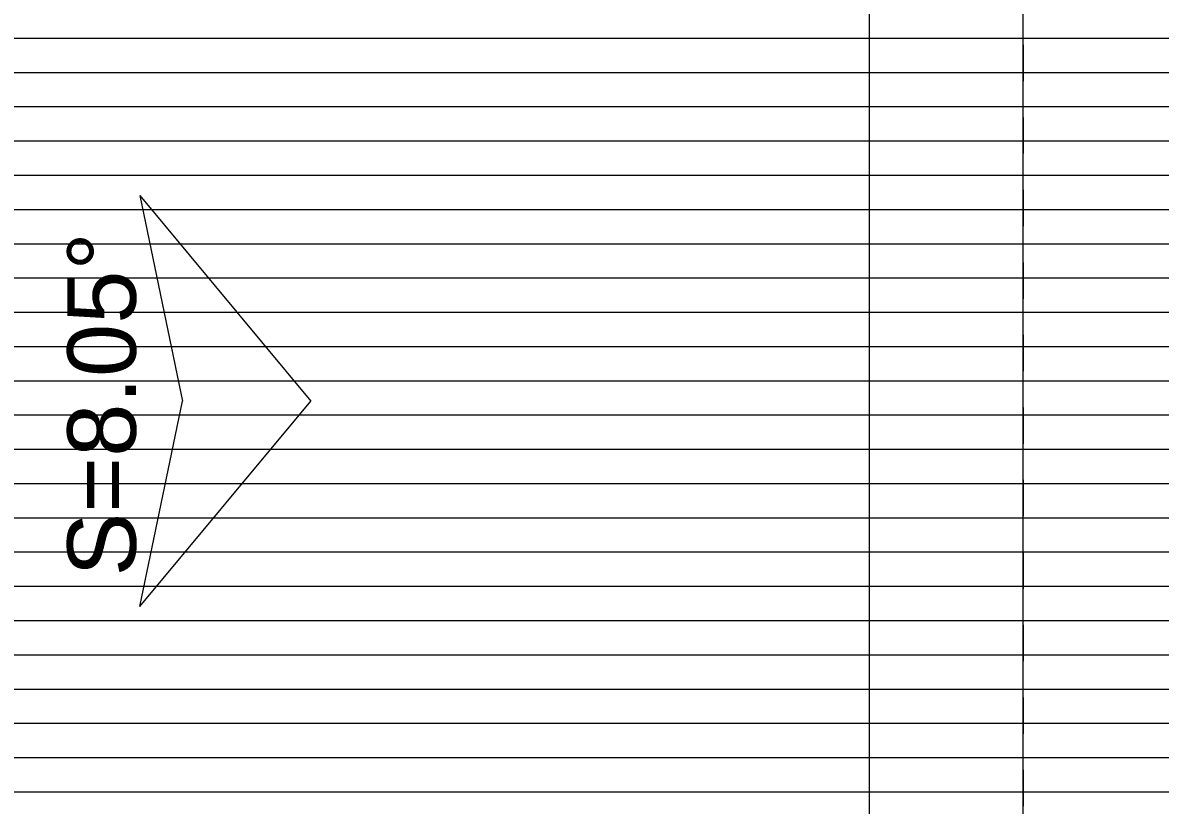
# Model space of a CAD drawing. Header units: metres. Extents: x 48 to 635, y -15 to 39.
# Drawn here: x 71.057 to 74.378, y 10.516 to 12.8 of the extents above; entities that cross this region are included whole.
import ezdxf

# ---------------------------------------------------------------- set-up
doc = ezdxf.new("R2010")
doc.units = ezdxf.units.M
doc.header["$MEASUREMENT"] = 0
doc.linetypes.add('Dashed', pattern=[0.211667, 0.105833, -0.105833])
doc.linetypes.add('Wipeout_Contour', pattern=[1, 0, -1])
for name, color, linetype in [('2D Drafting - General', 7, 'Continuous'), ('Interior - Furniture', 7, 'Continuous'), ('Shell - Roof', 7, 'Continuous'), ('Structural - Bearing', 7, 'Continuous')]:
    doc.layers.add(name, color=color, linetype=linetype)
doc.styles.add('GENERATED_STYLE_1', font='')
doc.styles.get('GENERATED_STYLE_1').set_extended_font_data('Arial')

# ---------------------------------------------------------------- blocks, each defined once
blk = doc.blocks.new('*X20')
at = {"layer": 'Shell - Roof', "color": 23, "linetype": 'Continuous', "lineweight": 13, "true_color": 0xbf8080}
for p, q in [((70.909, 12.7551), (71.1552, 12.7551)), ((70.909, 12.7551), (71.1552, 12.7551)), ((71.1552, 12.7551), (71.4014, 12.7551)), ((71.1552, 12.7551), (71.4014, 12.7551)), ((71.4014, 12.7551), (71.6476, 12.7551)), ((71.4014, 12.7551), (71.6476, 12.7551)), ((71.6476, 12.7551), (71.8938, 12.7551)), ((71.6476, 12.7551), (71.8938, 12.7551)), ((71.8938, 12.7551), (72.14, 12.7551)), ((71.8938, 12.7551), (72.14, 12.7551)), ((72.14, 12.7551), (72.3862, 12.7551)), ((72.14, 12.7551), (72.3862, 12.7551)), ((72.3862, 12.7551), (72.6324, 12.7551)), ((72.3862, 12.7551), (72.6324, 12.7551)), ((72.6324, 12.7551), (72.8786, 12.7551)), ((72.6324, 12.7551), (72.8786, 12.7551)), ((72.8786, 12.7551), (73.1248, 12.7551)), ((72.8786, 12.7551), (73.1248, 12.7551)), ((73.1248, 12.7551), (73.371, 12.7551)), ((73.1248, 12.7551), (73.371, 12.7551)), ((73.371, 12.7551), (73.6172, 12.7551)), ((73.371, 12.7551), (73.6172, 12.7551)), ((73.6172, 12.7551), (73.8634, 12.7551)), ((73.6172, 12.7551), (73.8634, 12.7551)), ((73.8634, 12.7551), (74.1096, 12.7551)), ((73.8634, 12.7551), (74.1096, 12.7551)), ((74.1096, 12.7551), (74.3558, 12.7551)), ((74.1096, 12.7551), (74.3558, 12.7551)), ((74.3558, 12.7551), (74.602, 12.7551)), ((74.3558, 12.7551), (74.602, 12.7551)), ((70.909, 12.6551), (71.1552, 12.6551)), ((70.909, 12.6551), (71.1552, 12.6551)), ((71.1552, 12.6551), (71.4014, 12.6551)), ((71.1552, 12.6551), (71.4014, 12.6551)), ((71.4014, 12.6551), (71.6476, 12.6551)), ((71.4014, 12.6551), (71.6476, 12.6551)), ((71.6476, 12.6551), (71.8938, 12.6551)), ((71.6476, 12.6551), (71.8938, 12.6551)), ((71.8938, 12.6551), (72.14, 12.6551)), ((71.8938, 12.6551), (72.14, 12.6551)), ((72.14, 12.6551), (72.3862, 12.6551)), ((72.14, 12.6551), (72.3862, 12.6551)), ((72.3862, 12.6551), (72.6324, 12.6551)), ((72.3862, 12.6551), (72.6324, 12.6551)), ((72.6324, 12.6551), (72.8786, 12.6551)), ((72.6324, 12.6551), (72.8786, 12.6551)), ((72.8786, 12.6551), (73.1248, 12.6551)), ((72.8786, 12.6551), (73.1248, 12.6551)), ((73.1248, 12.6551), (73.371, 12.6551)), ((73.1248, 12.6551), (73.371, 12.6551)), ((73.371, 12.6551), (73.6172, 12.6551)), ((73.371, 12.6551), (73.6172, 12.6551)), ((73.6172, 12.6551), (73.8634, 12.6551)), ((73.6172, 12.6551), (73.8634, 12.6551)), ((73.8634, 12.6551), (74.1096, 12.6551)), ((73.8634, 12.6551), (74.1096, 12.6551)), ((74.1096, 12.6551), (74.3558, 12.6551)), ((74.1096, 12.6551), (74.3558, 12.6551)), ((74.3558, 12.6551), (74.602, 12.6551)), ((74.3558, 12.6551), (74.602, 12.6551)), ((70.909, 12.5551), (71.1552, 12.5551)), ((70.909, 12.5551), (71.1552, 12.5551)), ((71.1552, 12.5551), (71.4014, 12.5551)), ((71.1552, 12.5551), (71.4014, 12.5551)), ((71.4014, 12.5551), (71.6476, 12.5551)), ((71.4014, 12.5551), (71.6476, 12.5551)), ((71.6476, 12.5551), (71.8938, 12.5551)), ((71.6476, 12.5551), (71.8938, 12.5551)), ((71.8938, 12.5551), (72.14, 12.5551)), ((71.8938, 12.5551), (72.14, 12.5551)), ((72.14, 12.5551), (72.3862, 12.5551)), ((72.14, 12.5551), (72.3862, 12.5551)), ((72.3862, 12.5551), (72.6324, 12.5551)), ((72.3862, 12.5551), (72.6324, 12.5551)), ((72.6324, 12.5551), (72.8786, 12.5551)), ((72.6324, 12.5551), (72.8786, 12.5551)), ((72.8786, 12.5551), (73.1248, 12.5551)), ((72.8786, 12.5551), (73.1248, 12.5551)), ((73.1248, 12.5551), (73.371, 12.5551)), ((73.1248, 12.5551), (73.371, 12.5551)), ((73.371, 12.5551), (73.6172, 12.5551)), ((73.371, 12.5551), (73.6172, 12.5551)), ((73.6172, 12.5551), (73.8634, 12.5551)), ((73.6172, 12.5551), (73.8634, 12.5551)), ((73.8634, 12.5551), (74.1096, 12.5551)), ((73.8634, 12.5551), (74.1096, 12.5551)), ((74.1096, 12.5551), (74.3558, 12.5551)), ((74.1096, 12.5551), (74.3558, 12.5551)), ((74.3558, 12.5551), (74.602, 12.5551)), ((74.3558, 12.5551), (74.602, 12.5551)), ((70.909, 12.4551), (71.1552, 12.4551)), ((70.909, 12.4551), (71.1552, 12.4551)), ((71.1552, 12.4551), (71.4014, 12.4551)), ((71.1552, 12.4551), (71.4014, 12.4551)), ((71.4014, 12.4551), (71.6476, 12.4551)), ((71.4014, 12.4551), (71.6476, 12.4551)), ((71.6476, 12.4551), (71.8938, 12.4551)), ((71.6476, 12.4551), (71.8938, 12.4551)), ((71.8938, 12.4551), (72.14, 12.4551)), ((71.8938, 12.4551), (72.14, 12.4551)), ((72.14, 12.4551), (72.3862, 12.4551)), ((72.14, 12.4551), (72.3862, 12.4551)), ((72.3862, 12.4551), (72.6324, 12.4551)), ((72.3862, 12.4551), (72.6324, 12.4551)), ((72.6324, 12.4551), (72.8786, 12.4551)), ((72.6324, 12.4551), (72.8786, 12.4551)), ((72.8786, 12.4551), (73.1248, 12.4551)), ((72.8786, 12.4551), (73.1248, 12.4551)), ((73.1248, 12.4551), (73.371, 12.4551)), ((73.1248, 12.4551), (73.371, 12.4551)), ((73.371, 12.4551), (73.6172, 12.4551)), ((73.371, 12.4551), (73.6172, 12.4551)), ((73.6172, 12.4551), (73.8634, 12.4551)), ((73.6172, 12.4551), (73.8634, 12.4551)), ((73.8634, 12.4551), (74.1096, 12.4551)), ((73.8634, 12.4551), (74.1096, 12.4551)), ((74.1096, 12.4551), (74.3558, 12.4551)), ((74.1096, 12.4551), (74.3558, 12.4551)), ((74.3558, 12.4551), (74.602, 12.4551)), ((74.3558, 12.4551), (74.602, 12.4551)), ((70.909, 12.3551), (71.1552, 12.3551)), ((70.909, 12.3551), (71.1552, 12.3551)), ((71.1552, 12.3551), (71.4014, 12.3551)), ((71.1552, 12.3551), (71.4014, 12.3551)), ((71.4014, 12.3551), (71.6476, 12.3551)), ((71.4014, 12.3551), (71.6476, 12.3551)), ((71.6476, 12.3551), (71.8938, 12.3551)), ((71.6476, 12.3551), (71.8938, 12.3551)), ((71.8938, 12.3551), (72.14, 12.3551)), ((71.8938, 12.3551), (72.14, 12.3551)), ((72.14, 12.3551), (72.3862, 12.3551)), ((72.14, 12.3551), (72.3862, 12.3551)), ((72.3862, 12.3551), (72.6324, 12.3551)), ((72.3862, 12.3551), (72.6324, 12.3551)), ((72.6324, 12.3551), (72.8786, 12.3551)), ((72.6324, 12.3551), (72.8786, 12.3551)), ((72.8786, 12.3551), (73.1248, 12.3551)), ((72.8786, 12.3551), (73.1248, 12.3551)), ((73.1248, 12.3551), (73.371, 12.3551)), ((73.1248, 12.3551), (73.371, 12.3551)), ((73.371, 12.3551), (73.6172, 12.3551)), ((73.371, 12.3551), (73.6172, 12.3551)), ((73.6172, 12.3551), (73.8634, 12.3551)), ((73.6172, 12.3551), (73.8634, 12.3551)), ((73.8634, 12.3551), (74.1096, 12.3551)), ((73.8634, 12.3551), (74.1096, 12.3551)), ((74.1096, 12.3551), (74.3558, 12.3551)), ((74.1096, 12.3551), (74.3558, 12.3551)), ((74.3558, 12.3551), (74.602, 12.3551)), ((74.3558, 12.3551), (74.602, 12.3551)), ((70.909, 12.2551), (71.1552, 12.2551)), ((70.909, 12.2551), (71.1552, 12.2551)), ((71.1552, 12.2551), (71.4014, 12.2551)), ((71.1552, 12.2551), (71.4014, 12.2551)), ((71.4014, 12.2551), (71.6476, 12.2551)), ((71.4014, 12.2551), (71.6476, 12.2551)), ((71.6476, 12.2551), (71.8938, 12.2551)), ((71.6476, 12.2551), (71.8938, 12.2551)), ((71.8938, 12.2551), (72.14, 12.2551)), ((71.8938, 12.2551), (72.14, 12.2551)), ((72.14, 12.2551), (72.3862, 12.2551)), ((72.14, 12.2551), (72.3862, 12.2551)), ((72.3862, 12.2551), (72.6324, 12.2551)), ((72.3862, 12.2551), (72.6324, 12.2551)), ((72.6324, 12.2551), (72.8786, 12.2551)), ((72.6324, 12.2551), (72.8786, 12.2551)), ((72.8786, 12.2551), (73.1248, 12.2551)), ((72.8786, 12.2551), (73.1248, 12.2551)), ((73.1248, 12.2551), (73.371, 12.2551)), ((73.1248, 12.2551), (73.371, 12.2551)), ((73.371, 12.2551), (73.6172, 12.2551)), ((73.371, 12.2551), (73.6172, 12.2551)), ((73.6172, 12.2551), (73.8634, 12.2551)), ((73.6172, 12.2551), (73.8634, 12.2551)), ((73.8634, 12.2551), (74.1096, 12.2551)), ((73.8634, 12.2551), (74.1096, 12.2551)), ((74.1096, 12.2551), (74.3558, 12.2551)), ((74.1096, 12.2551), (74.3558, 12.2551)), ((74.3558, 12.2551), (74.602, 12.2551)), ((74.3558, 12.2551), (74.602, 12.2551)), ((70.909, 12.1551), (71.1552, 12.1551)), ((70.909, 12.1551), (71.1552, 12.1551)), ((71.1552, 12.1551), (71.4014, 12.1551)), ((71.1552, 12.1551), (71.4014, 12.1551)), ((71.4014, 12.1551), (71.6476, 12.1551)), ((71.4014, 12.1551), (71.6476, 12.1551)), ((71.6476, 12.1551), (71.8938, 12.1551)), ((71.6476, 12.1551), (71.8938, 12.1551)), ((71.8938, 12.1551), (72.14, 12.1551)), ((71.8938, 12.1551), (72.14, 12.1551)), ((72.14, 12.1551), (72.3862, 12.1551)), ((72.14, 12.1551), (72.3862, 12.1551)), ((72.3862, 12.1551), (72.6324, 12.1551)), ((72.3862, 12.1551), (72.6324, 12.1551)), ((72.6324, 12.1551), (72.8786, 12.1551)), ((72.6324, 12.1551), (72.8786, 12.1551)), ((72.8786, 12.1551), (73.1248, 12.1551)), ((72.8786, 12.1551), (73.1248, 12.1551)), ((73.1248, 12.1551), (73.371, 12.1551)), ((73.1248, 12.1551), (73.371, 12.1551)), ((73.371, 12.1551), (73.6172, 12.1551)), ((73.371, 12.1551), (73.6172, 12.1551)), ((73.6172, 12.1551), (73.8634, 12.1551)), ((73.6172, 12.1551), (73.8634, 12.1551)), ((73.8634, 12.1551), (74.1096, 12.1551)), ((73.8634, 12.1551), (74.1096, 12.1551)), ((74.1096, 12.1551), (74.3558, 12.1551)), ((74.1096, 12.1551), (74.3558, 12.1551)), ((74.3558, 12.1551), (74.602, 12.1551)), ((74.3558, 12.1551), (74.602, 12.1551)), ((70.909, 12.0551), (71.1552, 12.0551)), ((70.909, 12.0551), (71.1552, 12.0551)), ((71.1552, 12.0551), (71.4014, 12.0551)), ((71.1552, 12.0551), (71.4014, 12.0551)), ((71.4014, 12.0551), (71.6476, 12.0551)), ((71.4014, 12.0551), (71.6476, 12.0551)), ((71.6476, 12.0551), (71.8938, 12.0551)), ((71.6476, 12.0551), (71.8938, 12.0551)), ((71.8938, 12.0551), (72.14, 12.0551)), ((71.8938, 12.0551), (72.14, 12.0551)), ((72.14, 12.0551), (72.3862, 12.0551)), ((72.14, 12.0551), (72.3862, 12.0551)), ((72.3862, 12.0551), (72.6324, 12.0551)), ((72.3862, 12.0551), (72.6324, 12.0551)), ((72.6324, 12.0551), (72.8786, 12.0551)), ((72.6324, 12.0551), (72.8786, 12.0551)), ((72.8786, 12.0551), (73.1248, 12.0551)), ((72.8786, 12.0551), (73.1248, 12.0551)), ((73.1248, 12.0551), (73.371, 12.0551)), ((73.1248, 12.0551), (73.371, 12.0551)), ((73.371, 12.0551), (73.6172, 12.0551)), ((73.371, 12.0551), (73.6172, 12.0551)), ((73.6172, 12.0551), (73.8634, 12.0551)), ((73.6172, 12.0551), (73.8634, 12.0551)), ((73.8634, 12.0551), (74.1096, 12.0551)), ((73.8634, 12.0551), (74.1096, 12.0551)), ((74.1096, 12.0551), (74.3558, 12.0551)), ((74.1096, 12.0551), (74.3558, 12.0551)), ((74.3558, 12.0551), (74.602, 12.0551)), ((74.3558, 12.0551), (74.602, 12.0551)), ((70.909, 11.9551), (71.1552, 11.9551)), ((70.909, 11.9551), (71.1552, 11.9551)), ((71.1552, 11.9551), (71.4014, 11.9551)), ((71.1552, 11.9551), (71.4014, 11.9551)), ((71.4014, 11.9551), (71.6476, 11.9551)), ((71.4014, 11.9551), (71.6476, 11.9551)), ((71.6476, 11.9551), (71.8938, 11.9551)), ((71.6476, 11.9551), (71.8938, 11.9551)), ((71.8938, 11.9551), (72.14, 11.9551)), ((71.8938, 11.9551), (72.14, 11.9551)), ((72.14, 11.9551), (72.3862, 11.9551)), ((72.14, 11.9551), (72.3862, 11.9551)), ((72.3862, 11.9551), (72.6324, 11.9551)), ((72.3862, 11.9551), (72.6324, 11.9551)), ((72.6324, 11.9551), (72.8786, 11.9551)), ((72.6324, 11.9551), (72.8786, 11.9551)), ((72.8786, 11.9551), (73.1248, 11.9551)), ((72.8786, 11.9551), (73.1248, 11.9551)), ((73.1248, 11.9551), (73.371, 11.9551)), ((73.1248, 11.9551), (73.371, 11.9551)), ((73.371, 11.9551), (73.6172, 11.9551)), ((73.371, 11.9551), (73.6172, 11.9551)), ((73.6172, 11.9551), (73.8634, 11.9551)), ((73.6172, 11.9551), (73.8634, 11.9551)), ((73.8634, 11.9551), (74.1096, 11.9551)), ((73.8634, 11.9551), (74.1096, 11.9551)), ((74.1096, 11.9551), (74.3558, 11.9551)), ((74.1096, 11.9551), (74.3558, 11.9551)), ((74.3558, 11.9551), (74.602, 11.9551)), ((74.3558, 11.9551), (74.602, 11.9551)), ((70.909, 11.8551), (71.1552, 11.8551)), ((70.909, 11.8551), (71.1552, 11.8551)), ((71.1552, 11.8551), (71.4014, 11.8551)), ((71.1552, 11.8551), (71.4014, 11.8551)), ((71.4014, 11.8551), (71.6476, 11.8551)), ((71.4014, 11.8551), (71.6476, 11.8551)), ((71.6476, 11.8551), (71.8938, 11.8551)), ((71.6476, 11.8551), (71.8938, 11.8551)), ((71.8938, 11.8551), (72.14, 11.8551)), ((71.8938, 11.8551), (72.14, 11.8551)), ((72.14, 11.8551), (72.3862, 11.8551)), ((72.14, 11.8551), (72.3862, 11.8551)), ((72.3862, 11.8551), (72.6324, 11.8551)), ((72.3862, 11.8551), (72.6324, 11.8551)), ((72.6324, 11.8551), (72.8786, 11.8551)), ((72.6324, 11.8551), (72.8786, 11.8551)), ((72.8786, 11.8551), (73.1248, 11.8551)), ((72.8786, 11.8551), (73.1248, 11.8551)), ((73.1248, 11.8551), (73.371, 11.8551)), ((73.1248, 11.8551), (73.371, 11.8551)), ((73.371, 11.8551), (73.6172, 11.8551)), ((73.371, 11.8551), (73.6172, 11.8551)), ((73.6172, 11.8551), (73.8634, 11.8551)), ((73.6172, 11.8551), (73.8634, 11.8551)), ((73.8634, 11.8551), (74.1096, 11.8551)), ((73.8634, 11.8551), (74.1096, 11.8551)), ((74.1096, 11.8551), (74.3558, 11.8551)), ((74.1096, 11.8551), (74.3558, 11.8551)), ((74.3558, 11.8551), (74.602, 11.8551)), ((74.3558, 11.8551), (74.602, 11.8551)), ((70.909, 11.7551), (71.1552, 11.7551)), ((70.909, 11.7551), (71.1552, 11.7551)), ((71.1552, 11.7551), (71.4014, 11.7551)), ((71.1552, 11.7551), (71.4014, 11.7551)), ((71.4014, 11.7551), (71.6476, 11.7551)), ((71.4014, 11.7551), (71.6476, 11.7551)), ((71.6476, 11.7551), (71.8938, 11.7551)), ((71.6476, 11.7551), (71.8938, 11.7551)), ((71.8938, 11.7551), (72.14, 11.7551)), ((71.8938, 11.7551), (72.14, 11.7551)), ((72.14, 11.7551), (72.3862, 11.7551)), ((72.14, 11.7551), (72.3862, 11.7551)), ((72.3862, 11.7551), (72.6324, 11.7551)), ((72.3862, 11.7551), (72.6324, 11.7551)), ((72.6324, 11.7551), (72.8786, 11.7551)), ((72.6324, 11.7551), (72.8786, 11.7551)), ((72.8786, 11.7551), (73.1248, 11.7551)), ((72.8786, 11.7551), (73.1248, 11.7551)), ((73.1248, 11.7551), (73.371, 11.7551)), ((73.1248, 11.7551), (73.371, 11.7551)), ((73.371, 11.7551), (73.6172, 11.7551)), ((73.371, 11.7551), (73.6172, 11.7551)), ((73.6172, 11.7551), (73.8634, 11.7551)), ((73.6172, 11.7551), (73.8634, 11.7551)), ((73.8634, 11.7551), (74.1096, 11.7551)), ((73.8634, 11.7551), (74.1096, 11.7551)), ((74.1096, 11.7551), (74.3558, 11.7551)), ((74.1096, 11.7551), (74.3558, 11.7551)), ((74.3558, 11.7551), (74.602, 11.7551)), ((74.3558, 11.7551), (74.602, 11.7551)), ((70.909, 11.6551), (71.1552, 11.6551)), ((70.909, 11.6551), (71.1552, 11.6551)), ((71.1552, 11.6551), (71.4014, 11.6551)), ((71.1552, 11.6551), (71.4014, 11.6551)), ((71.4014, 11.6551), (71.6476, 11.6551)), ((71.4014, 11.6551), (71.6476, 11.6551)), ((71.6476, 11.6551), (71.8938, 11.6551)), ((71.6476, 11.6551), (71.8938, 11.6551)), ((71.8938, 11.6551), (72.14, 11.6551)), ((71.8938, 11.6551), (72.14, 11.6551)), ((72.14, 11.6551), (72.3862, 11.6551)), ((72.14, 11.6551), (72.3862, 11.6551)), ((72.3862, 11.6551), (72.6324, 11.6551)), ((72.3862, 11.6551), (72.6324, 11.6551)), ((72.6324, 11.6551), (72.8786, 11.6551)), ((72.6324, 11.6551), (72.8786, 11.6551)), ((72.8786, 11.6551), (73.1248, 11.6551)), ((72.8786, 11.6551), (73.1248, 11.6551)), ((73.1248, 11.6551), (73.371, 11.6551)), ((73.1248, 11.6551), (73.371, 11.6551)), ((73.371, 11.6551), (73.6172, 11.6551)), ((73.371, 11.6551), (73.6172, 11.6551)), ((73.6172, 11.6551), (73.8634, 11.6551)), ((73.6172, 11.6551), (73.8634, 11.6551)), ((73.8634, 11.6551), (74.1096, 11.6551)), ((73.8634, 11.6551), (74.1096, 11.6551)), ((74.1096, 11.6551), (74.3558, 11.6551)), ((74.1096, 11.6551), (74.3558, 11.6551)), ((74.3558, 11.6551), (74.602, 11.6551)), ((74.3558, 11.6551), (74.602, 11.6551)), ((70.909, 11.5551), (71.1552, 11.5551)), ((70.909, 11.5551), (71.1552, 11.5551)), ((71.1552, 11.5551), (71.4014, 11.5551)), ((71.1552, 11.5551), (71.4014, 11.5551)), ((71.4014, 11.5551), (71.6476, 11.5551)), ((71.4014, 11.5551), (71.6476, 11.5551)), ((71.6476, 11.5551), (71.8938, 11.5551)), ((71.6476, 11.5551), (71.8938, 11.5551)), ((71.8938, 11.5551), (72.14, 11.5551)), ((71.8938, 11.5551), (72.14, 11.5551)), ((72.14, 11.5551), (72.3862, 11.5551)), ((72.14, 11.5551), (72.3862, 11.5551)), ((72.3862, 11.5551), (72.6324, 11.5551)), ((72.3862, 11.5551), (72.6324, 11.5551)), ((72.6324, 11.5551), (72.8786, 11.5551)), ((72.6324, 11.5551), (72.8786, 11.5551)), ((72.8786, 11.5551), (73.1248, 11.5551)), ((72.8786, 11.5551), (73.1248, 11.5551)), ((73.1248, 11.5551), (73.371, 11.5551)), ((73.1248, 11.5551), (73.371, 11.5551)), ((73.371, 11.5551), (73.6172, 11.5551)), ((73.371, 11.5551), (73.6172, 11.5551)), ((73.6172, 11.5551), (73.8634, 11.5551)), ((73.6172, 11.5551), (73.8634, 11.5551)), ((73.8634, 11.5551), (74.1096, 11.5551)), ((73.8634, 11.5551), (74.1096, 11.5551)), ((74.1096, 11.5551), (74.3558, 11.5551)), ((74.1096, 11.5551), (74.3558, 11.5551)), ((74.3558, 11.5551), (74.602, 11.5551)), ((74.3558, 11.5551), (74.602, 11.5551)), ((70.909, 11.4551), (71.1552, 11.4551)), ((70.909, 11.4551), (71.1552, 11.4551)), ((71.1552, 11.4551), (71.4014, 11.4551)), ((71.1552, 11.4551), (71.4014, 11.4551)), ((71.4014, 11.4551), (71.6476, 11.4551)), ((71.4014, 11.4551), (71.6476, 11.4551)), ((71.6476, 11.4551), (71.8938, 11.4551)), ((71.6476, 11.4551), (71.8938, 11.4551)), ((71.8938, 11.4551), (72.14, 11.4551)), ((71.8938, 11.4551), (72.14, 11.4551)), ((72.14, 11.4551), (72.3862, 11.4551)), ((72.14, 11.4551), (72.3862, 11.4551)), ((72.3862, 11.4551), (72.6324, 11.4551)), ((72.3862, 11.4551), (72.6324, 11.4551)), ((72.6324, 11.4551), (72.8786, 11.4551)), ((72.6324, 11.4551), (72.8786, 11.4551)), ((72.8786, 11.4551), (73.1248, 11.4551)), ((72.8786, 11.4551), (73.1248, 11.4551)), ((73.1248, 11.4551), (73.371, 11.4551)), ((73.1248, 11.4551), (73.371, 11.4551)), ((73.371, 11.4551), (73.6172, 11.4551)), ((73.371, 11.4551), (73.6172, 11.4551)), ((73.6172, 11.4551), (73.8634, 11.4551)), ((73.6172, 11.4551), (73.8634, 11.4551)), ((73.8634, 11.4551), (74.1096, 11.4551)), ((73.8634, 11.4551), (74.1096, 11.4551)), ((74.1096, 11.4551), (74.3558, 11.4551)), ((74.1096, 11.4551), (74.3558, 11.4551)), ((74.3558, 11.4551), (74.602, 11.4551)), ((74.3558, 11.4551), (74.602, 11.4551)), ((70.909, 11.3551), (71.1552, 11.3551)), ((70.909, 11.3551), (71.1552, 11.3551)), ((71.1552, 11.3551), (71.4014, 11.3551)), ((71.1552, 11.3551), (71.4014, 11.3551)), ((71.4014, 11.3551), (71.6476, 11.3551)), ((71.4014, 11.3551), (71.6476, 11.3551)), ((71.6476, 11.3551), (71.8938, 11.3551)), ((71.6476, 11.3551), (71.8938, 11.3551)), ((71.8938, 11.3551), (72.14, 11.3551)), ((71.8938, 11.3551), (72.14, 11.3551)), ((72.14, 11.3551), (72.3862, 11.3551)), ((72.14, 11.3551), (72.3862, 11.3551)), ((72.3862, 11.3551), (72.6324, 11.3551)), ((72.3862, 11.3551), (72.6324, 11.3551)), ((72.6324, 11.3551), (72.8786, 11.3551)), ((72.6324, 11.3551), (72.8786, 11.3551)), ((72.8786, 11.3551), (73.1248, 11.3551)), ((72.8786, 11.3551), (73.1248, 11.3551)), ((73.1248, 11.3551), (73.371, 11.3551)), ((73.1248, 11.3551), (73.371, 11.3551)), ((73.371, 11.3551), (73.6172, 11.3551)), ((73.371, 11.3551), (73.6172, 11.3551)), ((73.6172, 11.3551), (73.8634, 11.3551)), ((73.6172, 11.3551), (73.8634, 11.3551)), ((73.8634, 11.3551), (74.1096, 11.3551)), ((73.8634, 11.3551), (74.1096, 11.3551)), ((74.1096, 11.3551), (74.3558, 11.3551)), ((74.1096, 11.3551), (74.3558, 11.3551)), ((74.3558, 11.3551), (74.602, 11.3551)), ((74.3558, 11.3551), (74.602, 11.3551)), ((70.909, 11.2551), (71.1552, 11.2551)), ((70.909, 11.2551), (71.1552, 11.2551)), ((71.1552, 11.2551), (71.4014, 11.2551)), ((71.1552, 11.2551), (71.4014, 11.2551)), ((71.4014, 11.2551), (71.6476, 11.2551)), ((71.4014, 11.2551), (71.6476, 11.2551)), ((71.6476, 11.2551), (71.8938, 11.2551)), ((71.6476, 11.2551), (71.8938, 11.2551)), ((71.8938, 11.2551), (72.14, 11.2551)), ((71.8938, 11.2551), (72.14, 11.2551)), ((72.14, 11.2551), (72.3862, 11.2551)), ((72.14, 11.2551), (72.3862, 11.2551)), ((72.3862, 11.2551), (72.6324, 11.2551)), ((72.3862, 11.2551), (72.6324, 11.2551)), ((72.6324, 11.2551), (72.8786, 11.2551)), ((72.6324, 11.2551), (72.8786, 11.2551)), ((72.8786, 11.2551), (73.1248, 11.2551)), ((72.8786, 11.2551), (73.1248, 11.2551)), ((73.1248, 11.2551), (73.371, 11.2551)), ((73.1248, 11.2551), (73.371, 11.2551)), ((73.371, 11.2551), (73.6172, 11.2551)), ((73.371, 11.2551), (73.6172, 11.2551)), ((73.6172, 11.2551), (73.8634, 11.2551)), ((73.6172, 11.2551), (73.8634, 11.2551)), ((73.8634, 11.2551), (74.1096, 11.2551)), ((73.8634, 11.2551), (74.1096, 11.2551)), ((74.1096, 11.2551), (74.3558, 11.2551)), ((74.1096, 11.2551), (74.3558, 11.2551)), ((74.3558, 11.2551), (74.602, 11.2551)), ((74.3558, 11.2551), (74.602, 11.2551)), ((70.909, 11.1551), (71.1552, 11.1551)), ((70.909, 11.1551), (71.1552, 11.1551)), ((71.1552, 11.1551), (71.4014, 11.1551)), ((71.1552, 11.1551), (71.4014, 11.1551)), ((71.4014, 11.1551), (71.6476, 11.1551)), ((71.4014, 11.1551), (71.6476, 11.1551)), ((71.6476, 11.1551), (71.8938, 11.1551)), ((71.6476, 11.1551), (71.8938, 11.1551)), ((71.8938, 11.1551), (72.14, 11.1551)), ((71.8938, 11.1551), (72.14, 11.1551)), ((72.14, 11.1551), (72.3862, 11.1551)), ((72.14, 11.1551), (72.3862, 11.1551)), ((72.3862, 11.1551), (72.6324, 11.1551)), ((72.3862, 11.1551), (72.6324, 11.1551)), ((72.6324, 11.1551), (72.8786, 11.1551)), ((72.6324, 11.1551), (72.8786, 11.1551)), ((72.8786, 11.1551), (73.1248, 11.1551)), ((72.8786, 11.1551), (73.1248, 11.1551)), ((73.1248, 11.1551), (73.371, 11.1551)), ((73.1248, 11.1551), (73.371, 11.1551)), ((73.371, 11.1551), (73.6172, 11.1551)), ((73.371, 11.1551), (73.6172, 11.1551)), ((73.6172, 11.1551), (73.8634, 11.1551)), ((73.6172, 11.1551), (73.8634, 11.1551)), ((73.8634, 11.1551), (74.1096, 11.1551)), ((73.8634, 11.1551), (74.1096, 11.1551)), ((74.1096, 11.1551), (74.3558, 11.1551)), ((74.1096, 11.1551), (74.3558, 11.1551)), ((74.3558, 11.1551), (74.602, 11.1551)), ((74.3558, 11.1551), (74.602, 11.1551)), ((70.909, 11.0551), (71.1552, 11.0551)), ((70.909, 11.0551), (71.1552, 11.0551)), ((71.1552, 11.0551), (71.4014, 11.0551)), ((71.1552, 11.0551), (71.4014, 11.0551)), ((71.4014, 11.0551), (71.6476, 11.0551)), ((71.4014, 11.0551), (71.6476, 11.0551)), ((71.6476, 11.0551), (71.8938, 11.0551)), ((71.6476, 11.0551), (71.8938, 11.0551)), ((71.8938, 11.0551), (72.14, 11.0551)), ((71.8938, 11.0551), (72.14, 11.0551)), ((72.14, 11.0551), (72.3862, 11.0551)), ((72.14, 11.0551), (72.3862, 11.0551)), ((72.3862, 11.0551), (72.6324, 11.0551)), ((72.3862, 11.0551), (72.6324, 11.0551)), ((72.6324, 11.0551), (72.8786, 11.0551)), ((72.6324, 11.0551), (72.8786, 11.0551)), ((72.8786, 11.0551), (73.1248, 11.0551)), ((72.8786, 11.0551), (73.1248, 11.0551)), ((73.1248, 11.0551), (73.371, 11.0551)), ((73.1248, 11.0551), (73.371, 11.0551)), ((73.371, 11.0551), (73.6172, 11.0551)), ((73.371, 11.0551), (73.6172, 11.0551)), ((73.6172, 11.0551), (73.8634, 11.0551)), ((73.6172, 11.0551), (73.8634, 11.0551)), ((73.8634, 11.0551), (74.1096, 11.0551)), ((73.8634, 11.0551), (74.1096, 11.0551)), ((74.1096, 11.0551), (74.3558, 11.0551)), ((74.1096, 11.0551), (74.3558, 11.0551)), ((74.3558, 11.0551), (74.602, 11.0551)), ((74.3558, 11.0551), (74.602, 11.0551)), ((70.909, 10.9551), (71.1552, 10.9551)), ((70.909, 10.9551), (71.1552, 10.9551)), ((71.1552, 10.9551), (71.4014, 10.9551)), ((71.1552, 10.9551), (71.4014, 10.9551)), ((71.4014, 10.9551), (71.6476, 10.9551)), ((71.4014, 10.9551), (71.6476, 10.9551)), ((71.6476, 10.9551), (71.8938, 10.9551)), ((71.6476, 10.9551), (71.8938, 10.9551)), ((71.8938, 10.9551), (72.14, 10.9551)), ((71.8938, 10.9551), (72.14, 10.9551)), ((72.14, 10.9551), (72.3862, 10.9551)), ((72.14, 10.9551), (72.3862, 10.9551)), ((72.3862, 10.9551), (72.6324, 10.9551)), ((72.3862, 10.9551), (72.6324, 10.9551)), ((72.6324, 10.9551), (72.8786, 10.9551)), ((72.6324, 10.9551), (72.8786, 10.9551)), ((72.8786, 10.9551), (73.1248, 10.9551)), ((72.8786, 10.9551), (73.1248, 10.9551)), ((73.1248, 10.9551), (73.371, 10.9551)), ((73.1248, 10.9551), (73.371, 10.9551)), ((73.371, 10.9551), (73.6172, 10.9551)), ((73.371, 10.9551), (73.6172, 10.9551)), ((73.6172, 10.9551), (73.8634, 10.9551)), ((73.6172, 10.9551), (73.8634, 10.9551)), ((73.8634, 10.9551), (74.1096, 10.9551)), ((73.8634, 10.9551), (74.1096, 10.9551)), ((74.1096, 10.9551), (74.3558, 10.9551)), ((74.1096, 10.9551), (74.3558, 10.9551)), ((74.3558, 10.9551), (74.602, 10.9551)), ((74.3558, 10.9551), (74.602, 10.9551)), ((70.909, 10.8551), (71.1552, 10.8551)), ((70.909, 10.8551), (71.1552, 10.8551)), ((71.1552, 10.8551), (71.4014, 10.8551)), ((71.1552, 10.8551), (71.4014, 10.8551)), ((71.4014, 10.8551), (71.6476, 10.8551)), ((71.4014, 10.8551), (71.6476, 10.8551)), ((71.6476, 10.8551), (71.8938, 10.8551)), ((71.6476, 10.8551), (71.8938, 10.8551)), ((71.8938, 10.8551), (72.14, 10.8551)), ((71.8938, 10.8551), (72.14, 10.8551)), ((72.14, 10.8551), (72.3862, 10.8551)), ((72.14, 10.8551), (72.3862, 10.8551)), ((72.3862, 10.8551), (72.6324, 10.8551)), ((72.3862, 10.8551), (72.6324, 10.8551)), ((72.6324, 10.8551), (72.8786, 10.8551)), ((72.6324, 10.8551), (72.8786, 10.8551)), ((72.8786, 10.8551), (73.1248, 10.8551)), ((72.8786, 10.8551), (73.1248, 10.8551)), ((73.1248, 10.8551), (73.371, 10.8551)), ((73.1248, 10.8551), (73.371, 10.8551)), ((73.371, 10.8551), (73.6172, 10.8551)), ((73.371, 10.8551), (73.6172, 10.8551)), ((73.6172, 10.8551), (73.8634, 10.8551)), ((73.6172, 10.8551), (73.8634, 10.8551)), ((73.8634, 10.8551), (74.1096, 10.8551)), ((73.8634, 10.8551), (74.1096, 10.8551)), ((74.1096, 10.8551), (74.3558, 10.8551)), ((74.1096, 10.8551), (74.3558, 10.8551)), ((74.3558, 10.8551), (74.602, 10.8551)), ((74.3558, 10.8551), (74.602, 10.8551)), ((70.909, 10.7551), (71.1552, 10.7551)), ((70.909, 10.7551), (71.1552, 10.7551)), ((71.1552, 10.7551), (71.4014, 10.7551)), ((71.1552, 10.7551), (71.4014, 10.7551)), ((71.4014, 10.7551), (71.6476, 10.7551)), ((71.4014, 10.7551), (71.6476, 10.7551)), ((71.6476, 10.7551), (71.8938, 10.7551)), ((71.6476, 10.7551), (71.8938, 10.7551)), ((71.8938, 10.7551), (72.14, 10.7551)), ((71.8938, 10.7551), (72.14, 10.7551)), ((72.14, 10.7551), (72.3862, 10.7551)), ((72.14, 10.7551), (72.3862, 10.7551)), ((72.3862, 10.7551), (72.6324, 10.7551)), ((72.3862, 10.7551), (72.6324, 10.7551)), ((72.6324, 10.7551), (72.8786, 10.7551)), ((72.6324, 10.7551), (72.8786, 10.7551)), ((72.8786, 10.7551), (73.1248, 10.7551)), ((72.8786, 10.7551), (73.1248, 10.7551)), ((73.1248, 10.7551), (73.371, 10.7551)), ((73.1248, 10.7551), (73.371, 10.7551)), ((73.371, 10.7551), (73.6172, 10.7551)), ((73.371, 10.7551), (73.6172, 10.7551)), ((73.6172, 10.7551), (73.8634, 10.7551)), ((73.6172, 10.7551), (73.8634, 10.7551)), ((73.8634, 10.7551), (74.1096, 10.7551)), ((73.8634, 10.7551), (74.1096, 10.7551)), ((74.1096, 10.7551), (74.3558, 10.7551)), ((74.1096, 10.7551), (74.3558, 10.7551)), ((74.3558, 10.7551), (74.602, 10.7551)), ((74.3558, 10.7551), (74.602, 10.7551)), ((70.909, 10.6551), (71.1552, 10.6551)), ((70.909, 10.6551), (71.1552, 10.6551)), ((71.1552, 10.6551), (71.4014, 10.6551)), ((71.1552, 10.6551), (71.4014, 10.6551)), ((71.4014, 10.6551), (71.6476, 10.6551)), ((71.4014, 10.6551), (71.6476, 10.6551)), ((71.6476, 10.6551), (71.8938, 10.6551)), ((71.6476, 10.6551), (71.8938, 10.6551)), ((71.8938, 10.6551), (72.14, 10.6551)), ((71.8938, 10.6551), (72.14, 10.6551)), ((72.14, 10.6551), (72.3862, 10.6551)), ((72.14, 10.6551), (72.3862, 10.6551)), ((72.3862, 10.6551), (72.6324, 10.6551)), ((72.3862, 10.6551), (72.6324, 10.6551)), ((72.6324, 10.6551), (72.8786, 10.6551)), ((72.6324, 10.6551), (72.8786, 10.6551)), ((72.8786, 10.6551), (73.1248, 10.6551)), ((72.8786, 10.6551), (73.1248, 10.6551)), ((73.1248, 10.6551), (73.371, 10.6551)), ((73.1248, 10.6551), (73.371, 10.6551)), ((73.371, 10.6551), (73.6172, 10.6551)), ((73.371, 10.6551), (73.6172, 10.6551)), ((73.6172, 10.6551), (73.8634, 10.6551)), ((73.6172, 10.6551), (73.8634, 10.6551)), ((73.8634, 10.6551), (74.1096, 10.6551)), ((73.8634, 10.6551), (74.1096, 10.6551)), ((74.1096, 10.6551), (74.3558, 10.6551)), ((74.1096, 10.6551), (74.3558, 10.6551)), ((74.3558, 10.6551), (74.602, 10.6551)), ((74.3558, 10.6551), (74.602, 10.6551)), ((70.909, 10.5551), (71.1552, 10.5551)), ((70.909, 10.5551), (71.1552, 10.5551)), ((71.1552, 10.5551), (71.4014, 10.5551)), ((71.1552, 10.5551), (71.4014, 10.5551)), ((71.4014, 10.5551), (71.6476, 10.5551)), ((71.4014, 10.5551), (71.6476, 10.5551)), ((71.6476, 10.5551), (71.8938, 10.5551)), ((71.6476, 10.5551), (71.8938, 10.5551)), ((71.8938, 10.5551), (72.14, 10.5551)), ((71.8938, 10.5551), (72.14, 10.5551)), ((72.14, 10.5551), (72.3862, 10.5551)), ((72.14, 10.5551), (72.3862, 10.5551)), ((72.3862, 10.5551), (72.6324, 10.5551)), ((72.3862, 10.5551), (72.6324, 10.5551)), ((72.6324, 10.5551), (72.8786, 10.5551)), ((72.6324, 10.5551), (72.8786, 10.5551)), ((72.8786, 10.5551), (73.1248, 10.5551)), ((72.8786, 10.5551), (73.1248, 10.5551)), ((73.1248, 10.5551), (73.371, 10.5551)), ((73.1248, 10.5551), (73.371, 10.5551)), ((73.371, 10.5551), (73.6172, 10.5551)), ((73.371, 10.5551), (73.6172, 10.5551)), ((73.6172, 10.5551), (73.8634, 10.5551)), ((73.6172, 10.5551), (73.8634, 10.5551)), ((73.8634, 10.5551), (74.1096, 10.5551)), ((73.8634, 10.5551), (74.1096, 10.5551)), ((74.1096, 10.5551), (74.3558, 10.5551)), ((74.1096, 10.5551), (74.3558, 10.5551)), ((74.3558, 10.5551), (74.602, 10.5551)), ((74.3558, 10.5551), (74.602, 10.5551))]:
    blk.add_line(p, q, dxfattribs=at)

msp = doc.modelspace()

# ---------------------------------------------------------------- linework, layer by layer
at = {"layer": 'Interior - Furniture', "color": 8, "linetype": 'Dashed', "lineweight": 13}
msp.add_line((73.9785, 14.6404), (73.9785, 6.6724), dxfattribs=at)
at = {"layer": 'Interior - Furniture', "color": 7, "linetype": 'Continuous', "lineweight": 13}
for p, q in [((71.3984, 12.2956), (71.8984, 11.6956)), ((71.3984, 12.2956), (71.5234, 11.6956)), ((71.3984, 11.0956), (71.8984, 11.6956)), ((71.3984, 11.0956), (71.5234, 11.6956))]:
    msp.add_line(p, q, dxfattribs=at)

# ---------------------------------------------------------------- texts
at = {"layer": 'Interior - Furniture', "color": 5, "lineweight": 25, "insert": (71.2886, 12.1884), "char_height": 0.2, "attachment_point": 6, "rotation": 90, "style": 'GENERATED_STYLE_1'}
msp.add_mtext('\\A1;{\\pqr;\\fArial|b0|i0|c0|p34;S=8.05°}', dxfattribs=at)

# ---------------------------------------------------------------- next in the draw order: wipeouts: each hides what was drawn before it
at = {"color": 254, "linetype": 'Wipeout_Contour', "lineweight": 0, "ltscale": 298.485699}
msp.add_wipeout([(73.9785, 14.6404), (73.5285, 14.6464), (73.5285, 6.6638), (73.9785, 6.6724)], dxfattribs=at).dxf.layer = 'Structural - Bearing'

# ---------------------------------------------------------------- next in the draw order: linework, layer by layer
at = {"layer": '2D Drafting - General', "color": 7, "linetype": 'Dashed', "lineweight": 13}
msp.add_lwpolyline([(58.1671, 5.9211), (74.387, 6.2301), (74.3784, 6.68), (73.9785, 6.6724), (73.9785, 14.6404), (74.3724, 14.6351), (74.3784, 15.0851), (73.9785, 15.0904), (73.9785, 17.5224), (74.3785, 17.5224), (74.3785, 17.9724), (73.9785, 17.9724), (73.9785, 21.9124), (74.3785, 21.9124), (74.3785, 22.3624), (64.7385, 22.3624)], dxfattribs=at)
at = {"layer": 'Structural - Bearing', "color": 251, "linetype": 'Continuous', "lineweight": 20, "true_color": 0x6a6a6a, "flags": 128}
for points in [[(73.5285, 14.6464), (73.5285, 6.6638)], [(73.9785, 6.6724), (73.9785, 14.6404)]]:
    msp.add_lwpolyline(points, dxfattribs=at)

# ---------------------------------------------------------------- next in the draw order: block references
at = {"layer": 'Shell - Roof', "color": 23, "linetype": 'Continuous', "lineweight": 13, "true_color": 0xbf8080}
msp.add_blockref('*X20', (0, 0), dxfattribs=at)

doc.saveas('drawing.dxf')
